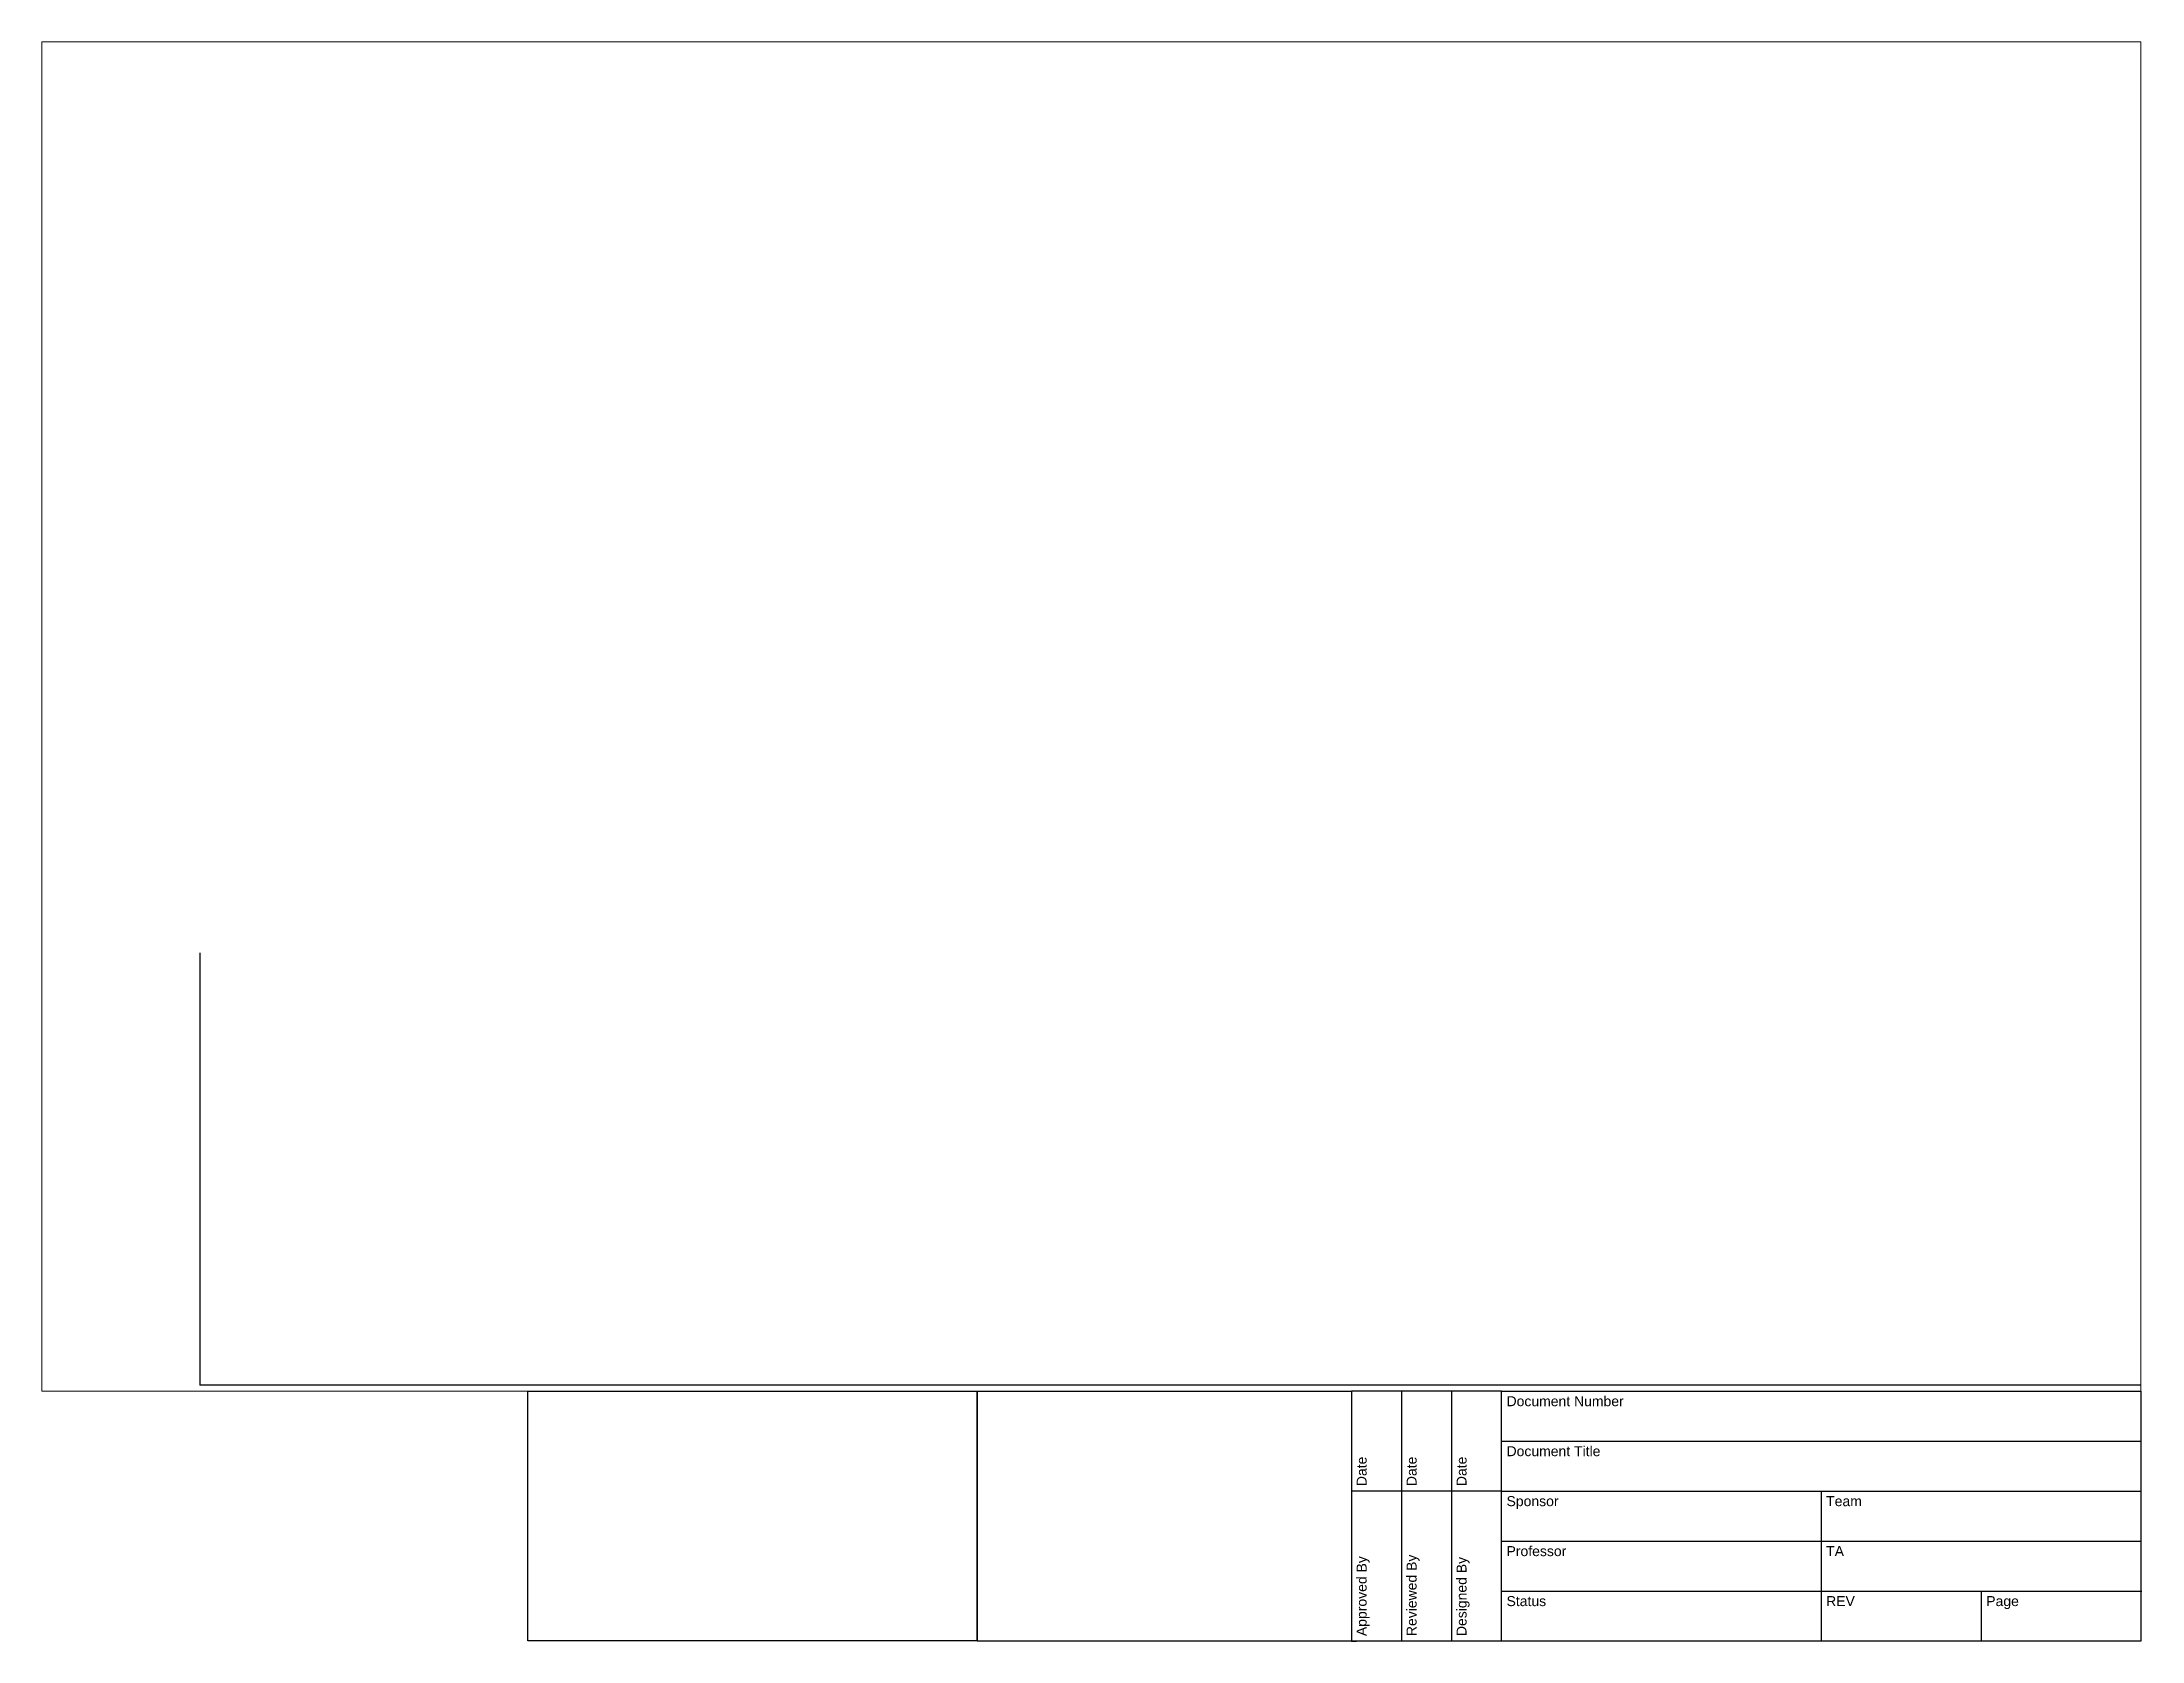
# Paper-space layout 'LayoutLetter' of a CAD drawing. Header units: inches. Extents: x 0 to 10.5, y 0 to 8.
# The model-space entities are those that its viewports show. They can reach past a viewport. Long polylines and large blocks are cut down to what shows.
import ezdxf

# ---------------------------------------------------------------- set-up
doc = ezdxf.new("R2010")
doc.units = ezdxf.units.IN
doc.header["$MEASUREMENT"] = 0
doc.layers.add('titleblock', color=7, linetype='Continuous')
doc.styles.get("Standard").update_dxf_attribs({"font": 'arial.ttf'})
picture_1 = doc.add_image_def('image1.png', size_in_pixel=(547, 365))
picture_2 = doc.add_image_def('image2.png', size_in_pixel=(900, 500))

msp = doc.modelspace()

# ---------------------------------------------------------------- linework, layer by layer
for p in [(0, 2.909), (16.81, 0)]:
    msp.add_line(p, (0, 0))

psp = doc.layouts.new('LayoutLetter')

# ---------------------------------------------------------------- linework, layer by layer
for p, q in [((6.802, 1.251), (6.552, 1.251)), ((6.552, 1.251), (6.552, 0.001)), ((7.052, 1.251), (6.802, 1.251)), ((6.802, 1.251), (6.802, 0.001)), ((7.302, 1.251), (7.052, 1.251)), ((7.052, 1.251), (7.052, 0.001)), ((7.302, 1.001), (7.302, 1.251)), ((7.302, 1.251), (10.501, 1.251)), ((7.302, 0.751), (7.302, 1.001)), ((7.302, 1.001), (10.501, 1.001)), ((6.802, 0.751), (6.552, 0.751)), ((7.052, 0.751), (6.802, 0.751)), ((7.302, 0.751), (7.052, 0.751)), ((7.302, 0.501), (7.302, 0.751)), ((7.302, 0.751), (10.501, 0.751)), ((8.901, 0.751), (8.901, 0.501)), ((7.302, 0.251), (7.302, 0.501)), ((7.302, 0.501), (10.501, 0.501)), ((8.901, 0.501), (8.901, 0.251)), ((7.302, 0.001), (7.302, 0.251)), ((7.302, 0.251), (10.506, 0.251)), ((8.901, 0.251), (8.901, 0.001)), ((9.702, 0.251), (9.702, 0.001)), ((6.802, 0.001), (6.552, 0.001)), ((6.552, 0.001), (6.577, 0.001)), ((7.052, 0.001), (6.802, 0.001)), ((7.302, 0.001), (7.052, 0.001))]:
    psp.add_line(p, q)
at = {"layer": 'titleblock'}
psp.add_lwpolyline([(10.501, 1.251), (10.501, 0.001), (7.302, 0.001), (7.302, 1.251)], dxfattribs=at)

# ---------------------------------------------------------------- texts
at = {"char_height": 0.05, "attachment_point": 1}
for s, insert in [('Document Number', (7.327, 1.226)), ('Document Title', (7.327, 0.976)), ('Sponsor', (7.327, 0.726)), ('Team', (8.926, 0.726)), ('Professor', (7.327, 0.476)), ('TA', (8.926, 0.476)), ('Status', (7.327, 0.226)), ('REV', (8.926, 0.226)), ('Page', (9.727, 0.226))]:
    psp.add_mtext_dynamic_manual_height_columns(s, width=1.5744, gutter_width=1, heights=[0], dxfattribs=dict(at, insert=insert))
at = {"char_height": 0.05, "attachment_point": 1, "rotation": 90}
for s, insert in [('Date', (6.577, 0.776)), ('Date', (6.827, 0.776)), ('Date', (7.077, 0.776)), ('Approved By', (6.577, 0.026)), ('Reviewed By', (6.827, 0.026)), ('Designed By', (7.077, 0.026))]:
    psp.add_mtext_dynamic_manual_height_columns(s, width=0.4193, gutter_width=1, heights=[0], dxfattribs=dict(at, insert=insert))

# ---------------------------------------------------------------- pictures from other files: only their frames are drawn
image = psp.add_image(picture_2, insert=(2.43, 0.002), size_in_units=(2.249, 1.249))
image.dxf.flags = 7
image = psp.add_image(picture_1, insert=(4.678, 0.001), size_in_units=(1.873, 1.25))
image.dxf.flags = 7

# ---------------------------------------------------------------- viewports
at = {"layer": '0'}
psp.add_viewport(center=(5.25, 4.626), size=(10.501, 6.74853), view_center_point=(6, 4.5), view_height=9.07953, dxfattribs=at)

doc.saveas('drawing.dxf')
